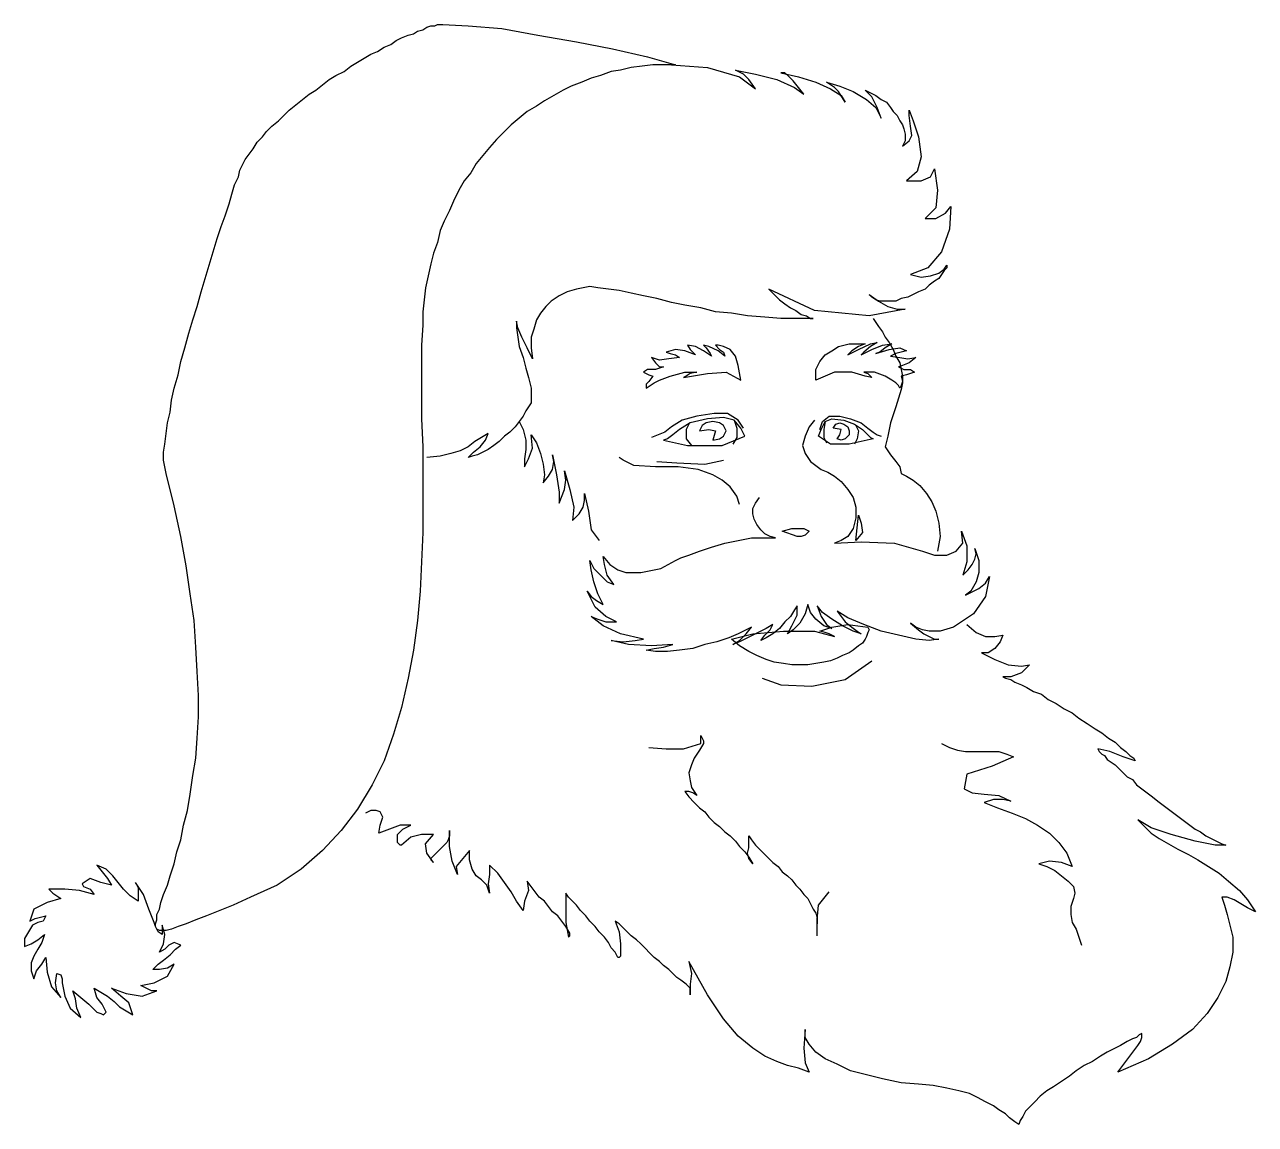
# Model space of a CAD drawing. Extents: x -95 to 513, y -317 to 40.
# Drawn here: x 50.3 to 124.4, y -174.4 to -108.2 of the extents above; entities that cross this region are included whole.
import ezdxf

# ---------------------------------------------------------------- set-up
doc = ezdxf.new("R2010")
doc.units = 0
doc.header["$MEASUREMENT"] = 0
doc.layers.get('0').update_dxf_attribs({"linetype": 'CONTINUOUS'})

msp = doc.modelspace()

# ---------------------------------------------------------------- linework, layer by layer
at = {"color": 7}
for p, q in [((80.038096, -132.053627), (80.279538, -132.536513)), ((80.279538, -132.536513), (80.440501, -133.180361)), ((80.440501, -133.180361), (80.440501, -133.743728)), ((80.762425, -132.858437), (81.084349, -133.341323)), ((80.762425, -132.858437), (80.762425, -132.858437)), ((80.842906, -133.663247), (80.762425, -132.858437)), ((81.084349, -133.341323), (81.325792, -133.985171)), ((80.440501, -133.743728), (80.36002, -134.307095)), ((80.601463, -134.307095), (80.842906, -133.663247)), ((81.325792, -133.985171), (81.486754, -134.629019)), ((82.050121, -134.065652), (82.291564, -135.272867)), ((82.050121, -134.065652), (82.050121, -134.065652)), ((82.130602, -134.468057), (82.050121, -134.065652)), ((80.36002, -134.789981), (80.601463, -134.307095)), ((80.36002, -134.307095), (80.36002, -134.789981)), ((80.36002, -134.789981), (80.36002, -134.789981)), ((81.486754, -134.629019), (81.567235, -135.272867)), ((82.050121, -134.950943), (82.130602, -134.468057)), ((81.567235, -135.272867), (81.486754, -135.755753)), ((81.486754, -135.755753), (81.808678, -135.353348)), ((81.808678, -135.353348), (82.050121, -134.950943)), ((82.291564, -135.272867), (82.452526, -136.31912)), ((82.77445, -135.031424), (83.096374, -136.158158)), ((82.77445, -135.031424), (82.77445, -135.031424)), ((82.854931, -135.594791), (82.77445, -135.031424)), ((82.77445, -136.158158), (82.854931, -135.594791)), ((81.486754, -135.755753), (81.486754, -135.755753)), ((82.452526, -136.962968), (82.77445, -136.158158)), ((82.452526, -136.31912), (82.452526, -136.962968)), ((83.096374, -136.158158), (83.337817, -137.204411)), ((82.452526, -136.962968), (82.452526, -136.962968)), ((83.901184, -137.204411), (83.981665, -136.802006)), ((83.981665, -136.399601), (84.223108, -137.445854)), ((83.981665, -136.399601), (83.981665, -136.399601)), ((83.981665, -136.802006), (83.981665, -136.399601)), ((83.337817, -137.204411), (83.257336, -138.009221)), ((83.257336, -138.009221), (83.659741, -137.606816)), ((83.659741, -137.606816), (83.901184, -137.204411)), ((84.223108, -137.445854), (84.38407, -138.572588)), ((83.257336, -138.009221), (83.257336, -138.009221)), ((84.38407, -138.572588), (84.866956, -139.216437)), ((90.983513, -150.966664), (91.063994, -151.127626)), ((90.983513, -150.966664), (90.983513, -150.966664)), ((90.983513, -151.127626), (90.983513, -150.966664)), ((90.983513, -151.288588), (90.983513, -151.127626)), ((91.063994, -151.127626), (91.144475, -151.288588)), ((87.844753, -151.690993), (88.891007, -151.771474)), ((88.891007, -151.771474), (89.93726, -151.771474)), ((89.93726, -151.771474), (90.983513, -151.44955)), ((90.903032, -151.851955), (90.581108, -152.334841)), ((91.144475, -151.44955), (90.903032, -151.851955)), ((90.983513, -151.44955), (90.983513, -151.288588)), ((90.983513, -151.44955), (90.983513, -151.44955)), ((91.144475, -151.288588), (91.144475, -151.44955)), ((91.144475, -151.44955), (91.144475, -151.44955)), ((90.581108, -152.334841), (90.420146, -152.737246)), ((90.420146, -152.737246), (90.259184, -153.220132)), ((90.259184, -153.220132), (90.339664, -153.703018)), ((90.339664, -153.703018), (90.420146, -154.105423)), ((90.420146, -154.105423), (90.74207, -154.588309)), ((90.017741, -154.346866), (90.259184, -154.66879)), ((90.017741, -154.346866), (90.017741, -154.346866)), ((90.259184, -154.346866), (90.017741, -154.346866)), ((90.500627, -154.427347), (90.259184, -154.346866)), ((90.259184, -154.66879), (90.581108, -154.990714)), ((90.74207, -154.588309), (90.500627, -154.427347)), ((90.74207, -154.588309), (90.74207, -154.588309)), ((90.581108, -154.990714), (90.903032, -155.312638)), ((90.903032, -155.312638), (91.224956, -155.554081)), ((91.224956, -155.554081), (91.466399, -155.876005)), ((91.466399, -155.876005), (91.788323, -156.197929)), ((91.788323, -156.197929), (92.110247, -156.439372)), ((92.110247, -156.439372), (92.432171, -156.761296)), ((92.432171, -156.761296), (92.754095, -157.002739)), ((92.754095, -157.002739), (93.076019, -157.324663)), ((93.880829, -157.002739), (94.041791, -157.244182)), ((93.880829, -157.002739), (93.880829, -157.002739)), ((93.880829, -157.324663), (93.880829, -157.002739)), ((93.076019, -157.324663), (93.317462, -157.646587)), ((93.317462, -157.646587), (93.639386, -157.968511)), ((93.800348, -158.048992), (93.880829, -157.727068)), ((93.880829, -157.727068), (93.880829, -157.324663)), ((94.041791, -157.244182), (94.283234, -157.566106)), ((94.283234, -157.566106), (94.524677, -157.807549)), ((94.524677, -157.807549), (94.76612, -158.048992)), ((93.639386, -157.968511), (93.880829, -158.290435)), ((93.880829, -158.370916), (93.800348, -158.048992)), ((93.880829, -158.290435), (94.122272, -158.69284)), ((94.122272, -158.69284), (93.880829, -158.370916)), ((94.76612, -158.048992), (95.088044, -158.370916)), ((95.088044, -158.370916), (95.329487, -158.612359)), ((95.329487, -158.612359), (95.651411, -158.853802)), ((94.122272, -158.69284), (94.122272, -158.69284)), ((95.651411, -158.853802), (95.892854, -159.175726)), ((95.892854, -159.175726), (96.214778, -159.417169)), ((96.214778, -159.417169), (96.456221, -159.658612)), ((96.456221, -159.658612), (96.697664, -159.980537)), ((96.697664, -159.980537), (96.939107, -160.221979)), ((96.939107, -160.221979), (97.18055, -160.543904)), ((97.18055, -160.543904), (97.421993, -160.785346)), ((97.421993, -160.785346), (97.582955, -161.107271)), ((98.065841, -161.187752), (98.709689, -160.382942)), ((97.582955, -161.107271), (97.743917, -161.429195)), ((97.743917, -161.429195), (97.904879, -161.670638)), ((97.98536, -162.073043), (98.065841, -161.187752)), ((97.904879, -161.670638), (97.98536, -161.992562)), ((97.98536, -161.992562), (97.98536, -162.314486)), ((97.98536, -163.038815), (97.98536, -162.073043)), ((97.98536, -163.038815), (97.98536, -163.038815))]:
    msp.add_line(p, q, dxfattribs=at)
at = {"color": 1}
msp.add_lwpolyline([(89.454374, -110.565198), (88.730044, -110.565198), (88.086196, -110.565198), (87.442348, -110.645679), (86.7985, -110.72616), (86.154652, -110.887122), (85.591285, -110.967603), (84.947437, -111.209046), (84.38407, -111.370008), (83.820703, -111.611451), (83.176855, -111.852894), (82.693969, -112.094337), (82.130602, -112.416261), (81.567235, -112.738185), (81.084349, -113.060109), (80.520982, -113.382033), (80.038096, -113.784438), (79.55521, -114.186843), (79.152804, -114.589248), (78.669918, -115.072134), (78.267513, -115.55502), (77.865108, -116.037906), (77.462703, -116.520792), (77.140779, -117.084159), (76.738374, -117.567045), (76.41645, -118.130412), (76.094526, -118.77426), (75.853083, -119.337627), (75.531159, -119.981475), (75.289716, -120.544843), (75.128754, -121.269172), (74.887311, -121.91302), (74.726349, -122.556868), (74.565387, -123.281197), (74.404425, -124.005526), (74.323944, -124.729855), (74.243463, -125.454184), (74.243463, -126.258994), (74.243463, -126.258994), (74.162982, -127.466209), (74.162982, -128.914867), (74.162982, -130.363526), (74.162982, -131.892665), (74.243463, -133.582766), (74.243463, -135.192386), (74.243463, -136.962968), (74.243463, -138.73355), (74.162982, -140.504133), (74.082501, -142.274715), (73.921539, -144.045297), (73.680096, -145.815879), (73.358172, -147.50598), (72.955767, -149.276563), (72.472881, -150.886183), (71.909514, -152.495803), (71.185185, -153.944461), (70.299894, -155.393119), (69.334122, -156.680815), (68.207387, -157.88803), (66.919691, -159.014764), (65.471033, -159.980537), (63.861413, -160.704865), (63.861413, -160.704865), (62.81516, -161.187752), (62.01035, -161.509676), (61.20554, -161.8316), (60.561692, -162.073043), (59.998325, -162.314486), (59.515439, -162.475448), (59.113033, -162.63641), (58.79111, -162.716891), (58.549666, -162.716891), (58.388704, -162.716891), (58.227743, -162.63641), (58.147261, -162.475448), (58.147261, -162.314486), (58.227743, -162.073043), (58.227743, -161.751119), (58.388704, -161.429195), (58.469185, -161.02679), (58.630147, -160.543904), (58.871591, -159.980537), (59.032552, -159.417169), (59.273996, -158.69284), (59.434958, -157.968511), (59.676401, -157.244182), (59.837363, -156.358891), (60.078806, -155.4736), (60.239768, -154.507828), (60.40073, -153.381094), (60.561692, -152.334841), (60.642173, -151.127626), (60.722654, -149.83993), (60.722654, -148.552233), (60.642173, -147.103575), (60.561692, -145.654917), (60.481211, -144.045297), (60.239768, -142.435677), (59.998325, -140.745576), (59.676401, -138.974993), (59.273996, -137.12393), (58.79111, -135.192386), (58.79111, -135.192386), (58.710629, -134.789981), (58.630147, -134.387576), (58.630147, -133.90469), (58.710629, -133.421804), (58.79111, -132.777956), (58.871591, -132.134108), (59.032552, -131.49026), (59.113033, -130.765931), (59.273996, -130.041601), (59.515439, -129.236792), (59.676401, -128.431981), (59.917844, -127.627171), (60.159287, -126.74188), (60.40073, -125.93707), (60.642173, -125.13226), (60.883616, -124.246969), (61.125059, -123.442159), (61.366502, -122.637349), (61.607945, -121.832539), (61.849388, -121.027729), (62.090831, -120.3034), (62.332274, -119.659552), (62.573717, -118.935222), (62.734679, -118.371855), (62.895641, -117.808488), (63.137084, -117.325602), (63.137084, -117.325602), (63.217565, -116.923197), (63.378527, -116.601273), (63.539489, -116.279349), (63.780932, -115.957425), (64.022375, -115.635501), (64.263818, -115.233096), (64.585742, -114.911172), (64.827185, -114.589248), (65.149109, -114.267324), (65.551514, -113.9454), (65.873438, -113.623476), (66.195362, -113.301552), (66.597767, -112.979628), (67.000172, -112.657704), (67.402577, -112.33578), (67.804982, -112.094337), (68.207387, -111.772413), (68.609792, -111.450489), (69.012197, -111.209046), (69.495084, -110.967603), (69.897489, -110.645679), (70.299894, -110.404236), (70.702299, -110.162793), (71.104704, -109.921349), (71.507109, -109.760388), (71.909514, -109.518945), (72.311919, -109.357982), (72.633843, -109.11654), (72.955767, -108.955578), (73.358172, -108.794615), (73.680096, -108.714134), (73.921539, -108.553173), (74.243463, -108.472692), (74.484906, -108.311729), (74.726349, -108.231248), (74.967792, -108.231248), (75.128754, -108.150767), (75.289716, -108.150767), (75.450678, -108.150767), (75.450678, -108.150767), (76.979817, -108.231248), (78.991843, -108.39221), (81.16483, -108.794615), (83.498779, -109.197021), (85.671766, -109.599426), (87.764272, -110.082312), (89.454374, -110.565198), (89.454374, -110.565198)], dxfattribs=at)
at = {"color": 7}
for points in [[(89.21293, -110.565198), (91.385918, -110.72616), (93.317462, -111.289527), (94.283234, -112.013856), (94.283234, -112.013856), (93.880829, -111.450489), (93.558905, -111.128565), (93.076019, -110.887122), (93.076019, -110.887122), (94.283234, -111.128565), (95.57093, -111.450489), (96.617183, -111.933375), (97.18055, -112.33578), (97.18055, -112.33578), (96.858626, -111.933375), (96.536702, -111.53097), (96.295259, -111.289527), (96.053816, -111.048084), (95.812373, -111.048084), (95.812373, -111.048084), (96.858626, -111.289527), (97.904879, -111.611451), (98.79017, -112.013856), (99.434018, -112.416261), (99.675462, -112.818666), (99.675462, -112.818666), (99.273056, -112.174818), (99.031614, -111.933375), (98.548727, -111.611451), (98.548727, -111.611451), (99.353537, -111.852894), (100.158348, -112.174818), (100.963157, -112.657704), (101.526525, -113.14059), (101.848449, -113.784438), (101.848449, -113.784438), (101.607006, -113.14059), (101.285082, -112.496742), (100.882677, -112.094337), (100.882677, -112.094337), (101.204601, -112.255299), (101.526525, -112.416261), (101.848449, -112.657704), (102.170373, -112.818666), (102.411816, -113.14059), (102.572778, -113.382033), (102.814221, -113.623476), (102.975183, -113.9454), (103.136145, -114.186843), (103.216626, -114.428286), (103.297107, -114.75021), (103.297107, -114.911172), (103.297107, -115.152615), (103.216626, -115.313577), (103.136145, -115.474539), (103.136145, -115.474539), (103.53855, -115.152615), (103.699512, -114.830691), (103.619031, -114.267324), (103.619031, -114.267324), (103.53855, -113.623476), (103.53855, -113.301552), (103.779993, -113.9454), (103.779993, -113.9454), (104.101917, -114.911172), (104.262879, -116.118387), (104.021436, -117.003678), (103.377588, -117.567045), (103.377588, -117.567045), (104.262879, -117.567045), (104.826246, -117.325602), (105.067689, -116.842716), (105.067689, -116.842716), (105.228651, -118.130412), (105.14817, -119.176666), (104.504322, -119.820514), (104.504322, -119.820514), (105.14817, -119.820514), (105.711537, -119.498589), (106.033461, -119.096185), (106.033461, -119.096185), (105.95298, -120.464362), (105.470094, -121.832539), (104.665284, -122.798311), (103.619031, -123.200716), (103.619031, -123.200716), (104.262879, -123.361678), (104.826246, -123.281197), (105.309132, -123.120235), (105.631056, -122.878792), (105.792018, -122.637349), (105.792018, -122.637349), (105.792018, -122.798311), (105.631056, -122.959273), (105.470094, -123.200716), (105.309132, -123.442159), (105.067689, -123.603121), (104.745765, -123.844564), (104.504322, -124.086007), (104.101917, -124.246969), (103.779993, -124.407931), (103.458069, -124.568893), (103.055664, -124.649374), (102.73374, -124.810336), (102.411816, -124.810336), (102.089892, -124.810336), (101.767968, -124.810336), (101.526525, -124.729855), (101.285082, -124.568893), (101.12412, -124.407931), (101.12412, -124.407931), (101.687487, -124.810336), (102.250854, -125.13226), (102.814221, -125.293222), (103.297107, -125.293222), (103.297107, -125.293222), (101.12412, -125.695627), (97.824398, -125.373703), (95.088044, -124.086007), (95.088044, -124.086007), (95.249006, -124.246969), (95.490449, -124.488412), (95.731892, -124.729855), (96.053816, -124.971298), (96.37574, -125.212741), (96.697664, -125.373703), (97.019588, -125.615146), (97.341512, -125.695627), (97.582955, -125.856589), (97.743917, -125.856589), (97.743917, -125.856589), (96.778145, -125.856589), (95.812373, -125.856589), (94.846601, -125.776108), (93.800348, -125.695627), (92.834576, -125.534665), (91.868804, -125.454184), (90.983513, -125.212741), (90.017741, -125.051779), (89.21293, -124.890817), (88.327639, -124.649374), (87.522829, -124.488412), (86.7985, -124.32745), (86.074171, -124.166488), (85.430323, -124.086007), (84.786475, -124.005526), (84.303589, -123.925045), (83.901184, -124.005526), (83.498779, -124.086007), (83.498779, -124.086007), (82.935412, -124.246969), (82.452526, -124.488412), (81.96964, -124.810336), (81.647716, -125.13226), (81.325792, -125.534665), (81.084349, -125.93707), (80.923387, -126.500437), (80.762425, -126.983323), (80.762425, -127.627171), (80.842906, -128.271019), (80.842906, -128.271019), (80.520982, -127.627171), (80.199058, -126.983323), (79.957615, -126.419956), (79.877134, -126.017551), (79.877134, -126.017551), (79.877134, -126.419956), (79.957615, -126.983323), (80.038096, -127.54669), (80.279538, -128.190538), (80.440501, -128.834386), (80.601463, -129.397753), (80.762425, -130.041601), (80.762425, -130.524488), (80.762425, -130.926893), (80.762425, -130.926893), (80.601463, -131.168336), (80.440501, -131.409779), (80.279538, -131.731703), (80.038096, -132.053627), (79.796652, -132.375551), (79.474729, -132.697475), (79.152804, -132.938918), (78.830881, -133.260842), (78.508956, -133.502285), (78.187032, -133.743728), (77.865108, -133.90469), (77.543184, -134.065652), (77.22126, -134.146133), (76.979817, -134.226614), (76.979817, -134.226614), (77.301741, -133.90469), (77.704146, -133.582766), (78.02607, -133.180361), (78.187032, -132.777956), (78.187032, -132.777956), (77.784627, -133.019399), (77.382222, -133.260842), (76.979817, -133.582766), (76.496931, -133.824209), (75.933564, -133.985171), (75.289716, -134.146133), (74.484906, -134.226614)], [(101.365563, -125.856589), (101.526525, -126.098032), (101.687487, -126.339475), (101.92893, -126.661399), (102.089892, -126.983323), (102.331335, -127.305247), (102.572778, -127.707652), (102.73374, -128.110057), (102.975183, -128.512462), (103.055664, -128.914867), (103.136145, -129.317272), (103.136145, -129.719678), (103.055664, -130.122083), (103.055664, -130.122083), (102.73374, -131.168336), (102.411816, -132.134108), (102.250854, -132.938918), (102.089892, -133.582766), (102.089892, -133.582766), (102.411816, -134.065652), (102.73374, -134.468057), (102.975183, -134.789981), (103.055664, -135.192386), (103.055664, -135.192386), (103.377588, -135.353348), (103.779993, -135.594791), (104.182398, -135.916715), (104.584803, -136.399601), (104.906727, -136.882487), (105.14817, -137.445854), (105.309132, -138.170183), (105.389613, -138.974993), (105.228651, -139.860285)], [(93.397943, -129.558715), (93.236981, -128.673424), (93.076019, -128.110057), (92.754095, -127.707652), (92.754095, -127.707652), (92.35169, -127.54669), (92.029766, -127.466209), (91.868804, -127.466209), (91.868804, -127.466209), (92.110247, -127.707652), (92.35169, -127.868614), (92.432171, -128.110057), (92.432171, -128.110057), (92.029766, -127.788133), (91.466399, -127.54669), (91.144475, -127.466209), (91.144475, -127.466209), (91.305437, -127.627171), (91.54688, -127.949095), (91.627361, -128.110057), (91.627361, -128.110057), (91.144475, -127.788133), (90.661589, -127.54669), (90.178703, -127.466209), (90.178703, -127.466209), (90.339664, -127.707652), (90.581108, -127.949095), (90.661589, -128.029576), (90.661589, -128.029576), (90.017741, -127.788133), (89.454374, -127.707652), (88.891007, -127.868614), (88.891007, -127.868614), (89.132449, -127.949095), (89.454374, -128.029576), (89.695816, -128.190538), (89.695816, -128.190538), (89.051968, -128.271019), (88.488601, -128.3515), (88.005715, -128.190538), (88.005715, -128.190538), (88.247158, -128.512462), (88.488601, -128.753905), (88.730044, -128.753905), (88.730044, -128.753905), (88.247158, -128.914867), (87.764272, -128.914867), (87.522829, -129.075829), (87.522829, -129.075829), (87.683791, -129.156311), (87.844753, -129.236792), (88.086196, -129.317272), (88.086196, -129.317272), (87.844753, -129.639197), (87.683791, -129.800159), (87.683791, -130.041601), (87.683791, -130.041601), (87.925234, -129.88064), (88.166677, -129.719678), (88.488601, -129.558715), (88.488601, -129.558715), (89.132449, -129.317272), (90.017741, -129.075829), (90.74207, -129.075829), (90.74207, -129.075829), (90.339664, -129.156311), (90.098222, -129.317272), (89.93726, -129.397753), (89.93726, -129.397753), (90.420146, -129.317272), (91.385918, -129.156311), (92.512652, -129.075829), (93.397943, -129.558715), (93.397943, -129.558715)], [(97.904879, -129.558715), (97.904879, -128.914867), (98.146322, -128.431981), (98.468246, -128.029576), (98.870651, -127.788133), (99.273056, -127.54669), (99.273056, -127.54669), (99.916904, -127.385728), (100.480272, -127.385728), (100.882677, -127.385728), (100.882677, -127.385728), (100.480272, -127.54669), (100.077867, -127.788133), (99.836423, -128.029576), (99.836423, -128.029576), (100.480272, -127.707652), (101.204601, -127.385728), (101.607006, -127.305247), (101.607006, -127.305247), (101.204601, -127.54669), (100.802196, -127.868614), (100.641234, -128.029576), (100.641234, -128.029576), (101.285082, -127.707652), (101.92893, -127.466209), (102.492297, -127.385728), (102.492297, -127.385728), (102.089892, -127.627171), (101.767968, -127.868614), (101.526525, -127.949095), (101.526525, -127.949095), (102.331335, -127.707652), (102.975183, -127.627171), (103.377588, -127.788133), (103.377588, -127.788133), (103.055664, -127.868614), (102.73374, -127.949095), (102.411816, -128.110057), (102.411816, -128.110057), (102.975183, -128.190538), (103.458069, -128.271019), (103.940955, -128.190538), (103.940955, -128.190538), (103.53855, -128.512462), (103.136145, -128.673424), (102.894702, -128.753905), (102.894702, -128.753905), (103.216626, -128.914867), (103.619031, -128.914867), (103.860474, -129.075829), (103.860474, -129.075829), (103.619031, -129.156311), (103.377588, -129.236792), (103.055664, -129.317272), (103.055664, -129.317272), (103.136145, -129.639197), (103.055664, -129.88064), (102.975183, -130.041601), (102.975183, -130.041601), (102.894702, -129.88064), (102.73374, -129.719678), (102.492297, -129.558715), (102.492297, -129.558715), (102.089892, -129.317272), (101.446044, -129.075829), (100.802196, -129.075829), (100.802196, -129.075829), (101.043639, -129.156311), (101.204601, -129.317272), (101.285082, -129.397753), (101.285082, -129.397753), (100.882677, -129.317272), (100.077867, -129.075829), (99.031614, -129.075829), (97.904879, -129.558715), (97.904879, -129.558715)], [(93.558905, -132.456032), (93.236981, -131.973146), (92.593133, -131.570741), (91.788323, -131.570741), (91.788323, -131.570741), (90.74207, -131.731703), (89.856778, -131.973146), (89.21293, -132.375551), (89.21293, -132.375551), (88.810525, -132.697475), (88.40812, -132.858437), (88.005715, -133.019399)], [(93.639386, -132.938918), (93.397943, -132.456032), (92.995538, -131.973146), (92.35169, -131.812184), (92.35169, -131.812184), (91.385918, -131.892665), (90.339664, -132.134108), (89.695816, -132.536513), (89.695816, -132.536513), (89.293411, -132.858437), (88.971488, -133.09988), (88.730044, -133.180361), (88.730044, -133.180361), (90.178703, -133.502285), (92.271209, -133.502285), (93.639386, -132.938918)], [(98.065841, -132.938918), (98.226803, -132.536513), (98.468246, -132.053627), (98.870651, -131.892665), (98.870651, -131.892665), (99.594981, -131.973146), (100.238829, -132.214589), (100.721715, -132.536513), (100.721715, -132.536513), (101.043639, -132.858437), (101.204601, -133.019399), (101.365563, -133.09988), (101.365563, -133.09988), (99.916904, -133.421804), (98.79017, -133.421804), (98.065841, -132.938918)], [(98.146322, -132.536513), (98.307284, -132.053627), (98.709689, -131.731703), (99.353537, -131.731703), (99.353537, -131.731703), (99.997386, -131.892665), (100.641234, -132.134108), (101.043639, -132.456032), (101.043639, -132.456032), (101.365563, -132.697475), (101.607006, -132.858437), (101.848449, -132.938918)], [(80.038096, -132.053627), (80.279538, -132.536513), (80.440501, -133.180361), (80.440501, -133.743728), (80.36002, -134.307095), (80.36002, -134.789981), (80.36002, -134.789981), (80.601463, -134.307095), (80.842906, -133.663247), (80.762425, -132.858437), (80.762425, -132.858437), (81.084349, -133.341323), (81.325792, -133.985171), (81.486754, -134.629019), (81.567235, -135.272867), (81.486754, -135.755753), (81.486754, -135.755753), (81.808678, -135.353348), (82.050121, -134.950943), (82.130602, -134.468057), (82.050121, -134.065652), (82.050121, -134.065652), (82.291564, -135.272867), (82.452526, -136.31912), (82.452526, -136.962968), (82.452526, -136.962968), (82.77445, -136.158158), (82.854931, -135.594791), (82.77445, -135.031424), (82.77445, -135.031424), (83.096374, -136.158158), (83.337817, -137.204411), (83.257336, -138.009221), (83.257336, -138.009221), (83.659741, -137.606816), (83.901184, -137.204411), (83.981665, -136.802006), (83.981665, -136.399601), (83.981665, -136.399601), (84.223108, -137.445854), (84.38407, -138.572588), (84.866956, -139.216437)], [(97.824398, -131.973146), (97.502474, -132.375551), (97.261031, -132.938918), (97.100069, -133.502285), (97.261031, -133.985171), (97.582955, -134.468057), (98.226803, -134.950943), (98.226803, -134.950943), (98.629208, -135.111905), (99.031614, -135.353348), (99.434018, -135.675272), (99.836423, -136.158158), (100.158348, -136.641044), (100.31931, -137.204411), (100.31931, -137.848259), (100.158348, -138.492107), (100.158348, -138.492107), (99.836423, -138.974993), (99.434018, -139.216437), (99.031614, -139.377398), (99.031614, -139.377398), (100.641234, -139.296918), (102.653259, -139.377398), (104.34336, -139.860285), (104.34336, -139.860285), (105.067689, -140.101727), (105.792018, -140.101727), (106.355385, -139.860285), (106.75779, -139.377398), (106.677309, -138.653069), (106.677309, -138.653069), (106.999233, -139.53836), (106.999233, -140.504133), (106.75779, -141.308943), (106.75779, -141.308943), (107.079714, -140.987019), (107.321157, -140.665094), (107.482119, -140.343171), (107.5626, -140.021246), (107.482119, -139.699323), (107.482119, -139.699323), (107.723562, -140.423652), (107.723562, -141.147981), (107.5626, -141.711348), (107.240676, -142.274715), (106.918752, -142.516158), (106.918752, -142.516158), (107.723562, -142.113753), (108.125967, -141.791829), (108.36741, -141.389424), (108.36741, -141.389424), (108.125967, -142.596639), (107.401638, -143.642892), (106.194423, -144.447702), (106.194423, -144.447702), (105.389613, -144.689145), (104.745765, -144.689145), (104.34336, -144.608664), (103.940955, -144.447702), (103.619031, -144.206259), (103.619031, -144.206259), (104.101917, -144.608664), (104.423841, -144.850107), (104.745765, -145.011069), (105.067689, -145.172031), (105.309132, -145.172031), (105.309132, -145.172031), (104.745765, -145.252512), (103.940955, -145.172031), (102.894702, -144.930588), (101.848449, -144.689145), (100.802196, -144.28674), (99.836423, -143.884335), (99.192575, -143.48193), (99.192575, -143.48193), (99.434018, -143.803854), (99.675462, -144.125778), (100.077867, -144.447702), (100.39979, -144.689145), (100.641234, -144.850107), (100.641234, -144.850107), (100.158348, -144.689145), (99.5145, -144.367221), (98.870651, -143.964816), (98.307284, -143.562411), (97.98536, -143.160006), (97.98536, -143.160006), (98.226803, -143.803854), (98.548727, -144.28674), (98.870651, -144.528183), (98.870651, -144.528183), (98.387765, -144.367221), (97.904879, -143.964816), (97.582955, -143.562411), (97.421993, -143.079525), (97.421993, -143.079525), (97.261031, -143.642892), (96.939107, -144.206259), (96.536702, -144.608664), (96.214778, -144.850107), (96.214778, -144.850107), (96.456221, -144.367221), (96.778145, -143.723373), (96.778145, -143.160006), (96.778145, -143.160006), (96.617183, -143.401449), (96.37574, -143.803854), (96.053816, -144.125778), (95.731892, -144.528183), (95.329487, -144.850107), (94.927082, -145.09155), (94.605158, -145.252512), (94.605158, -145.252512), (94.846601, -144.930588), (95.168525, -144.608664), (95.329487, -144.28674), (95.329487, -144.28674), (94.927082, -144.528183), (94.444196, -144.769626), (93.800348, -145.09155), (93.317462, -145.332993), (92.915057, -145.493955), (92.915057, -145.493955), (93.317462, -145.252512), (93.719867, -144.850107), (94.041791, -144.447702), (94.041791, -144.447702), (93.719867, -144.608664), (93.236981, -144.850107), (92.673614, -145.09155), (91.949285, -145.332993), (91.224956, -145.493955), (90.500627, -145.735398), (89.695816, -145.815879), (88.971488, -145.89636), (88.247158, -145.89636), (87.683791, -145.815879), (87.683791, -145.815879), (88.166677, -145.735398), (88.730044, -145.654917), (89.293411, -145.493955), (89.293411, -145.493955), (88.005715, -145.574436), (86.637538, -145.493955), (85.591285, -145.252512), (85.591285, -145.252512), (86.315614, -145.332993), (87.039943, -145.252512), (87.522829, -145.172031), (87.522829, -145.172031), (86.154652, -144.850107), (85.108399, -144.367221), (84.38407, -143.803854), (84.38407, -143.803854), (84.786475, -143.964816), (85.269361, -144.125778), (85.913209, -144.125778), (85.913209, -144.125778), (85.269361, -143.803854), (84.625513, -143.240487), (84.142627, -142.274715), (84.142627, -142.274715), (84.38407, -142.596639), (84.705994, -142.838082), (85.108399, -143.079525), (85.108399, -143.079525), (84.786475, -142.435677), (84.545032, -141.711348), (84.38407, -140.987019), (84.303589, -140.423652), (84.303589, -140.423652), (84.545032, -140.906538), (84.947437, -141.308943), (85.349842, -141.711348), (85.752247, -141.87231), (85.752247, -141.87231), (85.349842, -141.308943), (85.18888, -140.665094), (85.108399, -140.182209), (85.108399, -140.182209), (85.510804, -140.665094), (85.99369, -140.987019), (86.476576, -141.147981), (86.476576, -141.147981), (87.361867, -141.147981), (88.569082, -140.906538), (89.454374, -140.423652), (89.454374, -140.423652), (89.776297, -140.26269), (90.259184, -140.101727), (90.903032, -139.860285), (91.627361, -139.618841), (92.432171, -139.377398), (93.236981, -139.216437), (94.041791, -139.055474), (94.76612, -139.055474), (95.490449, -139.055474), (95.490449, -139.055474), (95.168525, -138.974993), (94.846601, -138.814031), (94.605158, -138.572588), (94.363715, -138.250664), (94.202753, -137.92874), (94.122272, -137.606816), (94.122272, -137.284892), (94.283234, -136.962968), (94.524677, -136.641044)], [(90.259184, -132.214589), (90.098222, -132.536513), (90.098222, -133.09988), (90.420146, -133.502285)], [(91.707842, -133.180361), (92.110247, -133.09988), (92.35169, -132.938918), (92.512652, -132.616994), (92.512652, -132.616994), (92.35169, -132.29507), (92.110247, -132.134108), (91.707842, -132.053627), (91.707842, -132.053627), (91.305437, -132.134108), (91.063994, -132.29507), (90.903032, -132.616994), (90.903032, -132.616994), (91.466399, -132.536513), (91.868804, -132.616994), (91.707842, -133.180361), (91.707842, -133.180361)], [(92.995538, -131.973146), (93.1565, -132.456032), (93.1565, -133.019399), (92.915057, -133.421804)], [(98.468246, -132.053627), (98.387765, -132.536513), (98.387765, -133.019399), (98.548727, -133.341323)], [(98.951132, -132.456032), (99.112094, -132.214589), (99.353537, -132.134108), (99.594981, -132.214589), (99.594981, -132.214589), (99.836423, -132.375551), (99.916904, -132.616994), (99.916904, -132.858437), (99.916904, -132.858437), (99.675462, -133.09988), (99.434018, -133.180361), (99.192575, -133.09988), (99.192575, -133.09988), (99.353537, -132.858437), (99.434018, -132.536513), (98.951132, -132.456032), (98.951132, -132.456032)], [(100.31931, -132.29507), (100.480272, -132.616994), (100.39979, -133.09988), (100.238829, -133.421804)], [(93.317462, -137.043449), (93.1565, -136.560563), (92.754095, -135.997196), (92.271209, -135.594791), (91.707842, -135.272867), (91.707842, -135.272867), (90.822551, -134.950943), (89.615336, -134.789981), (88.247158, -134.789981), (88.247158, -134.789981), (86.959462, -134.7095), (86.315614, -134.387576), (86.074171, -134.226614)], [(88.327639, -134.468057), (89.534855, -134.548538), (91.224956, -134.629019), (92.35169, -134.387576)], [(100.480272, -137.687297), (100.641234, -138.170183), (100.721715, -138.73355), (100.31931, -139.216437)], [(100.480272, -137.687297), (100.641234, -138.170183), (100.721715, -138.73355), (100.31931, -139.216437), (100.480272, -137.687297)], [(95.892854, -138.653069), (96.456221, -138.492107), (97.18055, -138.492107), (97.502474, -138.653069), (97.502474, -138.653069), (97.261031, -138.894512), (97.019588, -138.974993), (96.778145, -138.974993)], [(95.892854, -138.653069), (96.456221, -138.492107), (97.18055, -138.492107), (97.502474, -138.653069), (97.502474, -138.653069), (97.261031, -138.894512), (97.019588, -138.974993), (96.778145, -138.974993), (95.892854, -138.653069)], [(106.999233, -144.28674), (107.5626, -144.769626), (108.125967, -145.011069), (108.689334, -145.011069), (109.17222, -144.930588), (109.17222, -144.930588), (109.011258, -145.332993), (108.689334, -145.735398), (108.286929, -145.976841), (107.884524, -145.976841), (107.884524, -145.976841), (108.689334, -146.379246), (109.494144, -146.70117), (110.298955, -146.781651), (110.781841, -146.70117), (110.781841, -146.70117), (110.298955, -147.184056), (109.655107, -147.425499), (109.17222, -147.425499), (109.17222, -147.425499), (109.333182, -147.50598), (109.655107, -147.586461), (109.896549, -147.747423), (110.298955, -147.908385), (110.620879, -148.069347), (111.023283, -148.31079), (111.50617, -148.471752), (111.908575, -148.793676), (112.391461, -149.035119), (112.874347, -149.357043), (113.357233, -149.598486), (113.759638, -149.920411), (114.242524, -150.242334), (114.72541, -150.564259), (115.127815, -150.805702), (115.53022, -151.127626), (115.932625, -151.369069), (116.254549, -151.690993), (116.576473, -151.932436), (116.817916, -152.173879), (117.059359, -152.334841), (117.13984, -152.495803), (117.13984, -152.495803), (116.415511, -152.25436), (115.610701, -151.932436), (114.886372, -151.771474), (114.886372, -151.771474), (114.966853, -151.932436), (115.127815, -152.093398), (115.288777, -152.173879), (115.449739, -152.415322), (115.691182, -152.576284), (115.932625, -152.737246), (116.174068, -152.978689), (116.415511, -153.220132), (116.656954, -153.461575), (116.978878, -153.622537), (117.220321, -153.944461), (117.542245, -154.185904), (117.864169, -154.427347), (118.186093, -154.66879), (118.508017, -154.910233), (118.829941, -155.151676), (119.151865, -155.393119), (119.473789, -155.634562), (119.795713, -155.876005), (120.117638, -156.117448), (120.439561, -156.358891), (120.761486, -156.600334), (121.083409, -156.761296), (121.405334, -157.002739), (121.727258, -157.163701), (122.049182, -157.324663), (122.371106, -157.485625), (122.612549, -157.566106), (122.612549, -157.566106), (121.968701, -157.566106), (120.761486, -157.324663), (119.312827, -156.922258), (118.105612, -156.519853), (117.300802, -156.036967), (117.300802, -156.036967), (117.703207, -156.439372), (118.105612, -156.841777), (118.588498, -157.163701), (119.151865, -157.485625), (119.715233, -157.807549), (120.359081, -158.129473), (120.922448, -158.451397), (121.566296, -158.853802), (122.210144, -159.256207), (122.773511, -159.739093), (123.417359, -160.30246), (123.900245, -160.865828), (124.383131, -161.590157), (124.383131, -161.590157), (123.900245, -161.348714), (123.49784, -161.107271), (123.095435, -160.865828), (122.69303, -160.704865), (122.371106, -160.704865), (122.371106, -160.704865), (122.532068, -161.187752), (122.69303, -161.751119), (122.853992, -162.394967), (123.014954, -163.119296), (123.014954, -164.004587), (122.853992, -164.889878), (122.612549, -165.775169), (122.129663, -166.740941), (121.485815, -167.706713), (120.600523, -168.672485), (119.393308, -169.557776), (117.94465, -170.443068), (116.093587, -171.247878), (116.093587, -171.247878), (116.33503, -170.925954), (116.576473, -170.60403), (116.817916, -170.282105), (117.059359, -169.960182), (117.300802, -169.638257), (117.461764, -169.396815), (117.542245, -169.155371), (117.542245, -168.913928), (117.542245, -168.913928), (117.381283, -168.994409), (117.220321, -169.155371), (116.978878, -169.235852), (116.656954, -169.396815), (116.254549, -169.638257), (115.932625, -169.799219), (115.449739, -170.040663), (115.047334, -170.282105), (114.564448, -170.60403), (114.081562, -170.845472), (113.598676, -171.167397), (113.196271, -171.489321), (112.713385, -171.811245), (112.230499, -172.133169), (111.828094, -172.374612), (111.425689, -172.696536), (111.103765, -173.01846), (110.781841, -173.340384), (110.540398, -173.581827), (110.379435, -173.903751), (110.218474, -174.145194), (110.137993, -174.386637), (110.137993, -174.386637), (109.896549, -174.225675), (109.574626, -173.984232), (109.333182, -173.742789), (108.930777, -173.501346), (108.608853, -173.259903), (108.125967, -173.01846), (107.643081, -172.777017), (107.160195, -172.535574), (106.516347, -172.374612), (105.792018, -172.21365), (104.987208, -172.052688), (104.101917, -171.972207), (104.101917, -171.972207), (103.055664, -171.891726), (101.92893, -171.650283), (100.963157, -171.40884), (99.997386, -171.167397), (99.192575, -170.764991), (98.468246, -170.443068), (97.904879, -170.040663), (97.502474, -169.557776), (97.261031, -169.155371), (97.261031, -168.672485), (97.261031, -168.672485), (97.18055, -169.799219), (97.261031, -170.68451), (97.502474, -171.247878), (97.502474, -171.247878), (96.858626, -171.006435), (96.214778, -170.845472), (95.57093, -170.60403), (94.846601, -170.282105), (94.122272, -169.799219), (93.236981, -169.07489), (92.35169, -168.028637), (91.385918, -166.579979), (90.259184, -164.567954), (90.259184, -164.567954), (90.420146, -165.292283), (90.339664, -165.936131), (90.339664, -166.579979), (90.339664, -166.579979), (90.339664, -166.177574), (90.098222, -165.936131), (89.776297, -165.694688), (89.776297, -165.694688), (89.534855, -165.533726), (89.293411, -165.292283), (89.051968, -165.05084), (88.730044, -164.809397), (88.488601, -164.567954), (88.166677, -164.326511), (87.925234, -164.085068), (87.60331, -163.763144), (87.361867, -163.521701), (87.120424, -163.280258), (86.7985, -163.038815), (86.557057, -162.797372), (86.315614, -162.555929), (86.074171, -162.314486), (85.832728, -162.153524), (85.832728, -162.153524), (86.074171, -162.797372), (86.154652, -163.521701), (86.154652, -164.165549), (86.154652, -164.165549), (86.154652, -164.24603), (86.074171, -164.326511), (85.99369, -164.326511), (85.99369, -164.326511), (85.832728, -164.004587), (85.591285, -163.763144), (85.430323, -163.44122), (85.18888, -163.119296), (84.866956, -162.797372), (84.625513, -162.475448), (84.303589, -162.153524), (84.062146, -161.8316), (83.740222, -161.509676), (83.498779, -161.187752), (83.257336, -160.946309), (83.015893, -160.704865), (82.854931, -160.463423), (82.854931, -160.463423), (82.854931, -161.348714), (82.854931, -162.234005), (83.015893, -163.119296), (83.015893, -163.119296), (83.096374, -163.038815), (83.096374, -162.958334), (83.096374, -162.877853), (83.096374, -162.877853), (82.854931, -162.475448), (82.613488, -162.153524), (82.372045, -161.8316), (82.050121, -161.590157), (81.808678, -161.268233), (81.567235, -160.946309), (81.245311, -160.704865), (81.003868, -160.382942), (80.762425, -160.061017), (80.520982, -159.739093), (80.520982, -159.739093), (80.601463, -160.30246), (80.36002, -160.946309), (80.279538, -161.509676), (80.279538, -161.509676), (79.877134, -160.946309), (79.55521, -160.382942), (79.152804, -159.819575), (78.750399, -159.256207), (78.267513, -158.773321), (78.267513, -158.773321), (78.267513, -159.336689), (78.187032, -159.900056), (78.267513, -160.463423), (78.267513, -160.463423), (78.106551, -159.980537), (77.784627, -159.658612), (77.462703, -159.417169), (77.462703, -159.417169), (77.22126, -159.014764), (77.060298, -158.451397), (77.060298, -157.88803), (77.060298, -157.88803), (76.657893, -158.370916), (76.255488, -158.853802), (76.335969, -159.336689), (76.335969, -159.336689), (76.014045, -158.531878), (75.853083, -157.646587), (75.853083, -156.680815), (75.853083, -156.680815), (75.853083, -157.002739), (75.772602, -157.244182), (75.692121, -157.405144), (75.692121, -157.405144), (75.370197, -157.727068), (75.048273, -158.048992), (74.726349, -158.370916), (74.726349, -158.370916), (74.726349, -158.451397), (74.80683, -158.531878), (74.887311, -158.612359), (74.887311, -158.612359), (74.484906, -158.048992), (74.404425, -157.485625), (74.887311, -156.922258), (74.887311, -156.922258), (74.162982, -156.922258), (73.519134, -157.08322), (72.955767, -157.566106), (72.955767, -157.566106), (72.875286, -157.566106), (72.794805, -157.485625), (72.714324, -157.405144), (72.714324, -157.405144), (72.714324, -156.922258), (73.036248, -156.600334), (73.519134, -156.358891), (73.519134, -156.358891), (72.875286, -156.358891), (72.231438, -156.600334), (71.58759, -156.841777), (71.58759, -156.841777), (71.668071, -156.358891), (71.829033, -155.876005), (71.668071, -155.554081), (71.668071, -155.554081), (71.426628, -155.4736), (71.104704, -155.4736), (70.78278, -155.634562)], [(101.043639, -144.447702), (101.12412, -144.608664), (101.043639, -144.769626), (100.963157, -145.011069), (100.882677, -145.172031), (100.721715, -145.413474), (100.480272, -145.574436), (100.158348, -145.815879), (99.916904, -145.976841), (99.5145, -146.137803), (99.192575, -146.298765), (98.79017, -146.459727), (98.387765, -146.540208), (97.904879, -146.620689), (97.421993, -146.70117), (96.939107, -146.70117), (96.456221, -146.70117), (95.973335, -146.620689), (95.409968, -146.540208), (94.927082, -146.379246), (94.363715, -146.137803), (93.880829, -145.89636), (93.317462, -145.574436), (92.834576, -145.172031), (92.834576, -145.172031), (94.122272, -144.850107), (95.973335, -144.689145), (97.824398, -144.689145), (99.031614, -145.011069), (99.031614, -145.011069), (98.709689, -144.850107), (98.468246, -144.769626), (98.146322, -144.689145), (98.146322, -144.689145), (98.870651, -144.447702), (99.836423, -144.28674), (101.043639, -144.447702), (101.043639, -144.447702)], [(94.685639, -147.50598), (95.812373, -147.908385), (97.663436, -147.988866), (99.675462, -147.586461), (101.285082, -146.459727)], [(105.470094, -151.44955), (105.95298, -151.690993), (106.435866, -151.851955), (106.918752, -151.932436), (107.401638, -151.932436), (107.884524, -151.932436), (108.36741, -151.932436), (108.930777, -151.932436), (109.413663, -152.093398), (109.816068, -152.25436), (109.816068, -152.25436), (108.528372, -152.817727), (106.999233, -153.300613), (106.838271, -154.185904), (106.838271, -154.185904), (107.321157, -154.427347), (108.045486, -154.507828), (108.930777, -154.588309), (109.655107, -154.910233), (109.655107, -154.910233), (109.17222, -154.829752), (108.608853, -154.829752), (108.045486, -154.990714), (108.045486, -154.990714), (108.850296, -155.312638), (109.735587, -155.634562), (110.540398, -155.956486), (111.264727, -156.358891), (111.989056, -156.841777), (112.552423, -157.405144), (113.035309, -158.048992), (113.357233, -158.853802), (113.357233, -158.853802), (112.713385, -158.612359), (111.989056, -158.531878), (111.345208, -158.69284), (111.345208, -158.69284), (111.828094, -158.853802), (112.31098, -159.095245), (112.713385, -159.417169), (113.11579, -159.739093), (113.437714, -160.061017), (113.518195, -160.463423), (113.437714, -160.785346), (113.437714, -160.785346), (113.276752, -161.268233), (113.276752, -161.751119), (113.357233, -162.234005), (113.598676, -162.63641), (113.759638, -163.119296), (113.9206, -163.602182)], [(58.06678, -162.234005), (57.744856, -161.429195), (57.422932, -160.543904), (56.940046, -159.819575), (56.940046, -159.819575), (57.101008, -160.141498), (57.101008, -160.543904), (57.101008, -160.946309), (57.101008, -160.946309), (56.618122, -160.624385), (56.215717, -160.221979), (55.893793, -159.819575), (55.571869, -159.417169), (55.169464, -159.014764), (54.606097, -158.773321), (54.606097, -158.773321), (54.928021, -159.175726), (55.249945, -159.578131), (55.491388, -159.980537), (55.491388, -159.980537), (54.84754, -159.819575), (54.203692, -159.578131), (53.720806, -159.900056), (53.720806, -159.900056), (53.801287, -160.061017), (54.203692, -160.221979), (54.445135, -160.543904), (54.445135, -160.543904), (53.559844, -160.30246), (52.674553, -160.221979), (51.708781, -160.221979), (51.708781, -160.221979), (51.950224, -160.463423), (52.191667, -160.624385), (52.43311, -160.785346), (52.43311, -160.785346), (51.6283, -161.02679), (50.82349, -161.429195), (50.582047, -162.153524), (50.582047, -162.153524), (50.903971, -161.992562), (51.225895, -161.912081), (51.547819, -161.8316), (51.547819, -161.8316), (51.386857, -162.153524), (51.064933, -162.234005), (50.743009, -162.394967), (50.743009, -162.394967), (50.501566, -162.797372), (50.260123, -163.199777), (50.260123, -163.682663), (50.260123, -163.682663), (50.662528, -163.521701), (51.064933, -163.280258), (51.467338, -162.958334), (51.467338, -162.958334), (51.306376, -163.44122), (51.064933, -163.843625), (50.82349, -164.24603), (50.662528, -164.648435), (50.662528, -165.131321), (50.82349, -165.614207), (50.82349, -165.614207), (50.984452, -165.131321), (51.306376, -164.728916), (51.547819, -164.326511), (51.547819, -164.326511), (51.6283, -165.211802), (51.869743, -166.097093), (52.43311, -166.740941), (52.43311, -166.740941), (52.191667, -166.338536), (52.111186, -165.85565), (52.191667, -165.292283), (52.191667, -165.292283), (52.43311, -165.372764), (52.513591, -165.614207), (52.513591, -165.85565), (52.513591, -165.85565), (52.674553, -166.66046), (52.996477, -167.384789), (53.640325, -167.948156), (53.640325, -167.948156), (53.398882, -167.384789), (53.318401, -166.821422), (53.157439, -166.338536), (53.157439, -166.338536), (53.640325, -166.740941), (54.123211, -167.143346), (54.606097, -167.626232), (54.606097, -167.626232), (54.84754, -167.706713), (55.008502, -167.787194), (55.169464, -167.626232), (55.169464, -167.626232), (54.928021, -167.143346), (54.606097, -166.740941), (54.445135, -166.177574), (54.445135, -166.177574), (54.84754, -166.419017), (55.249945, -166.66046), (55.65235, -166.982384), (55.974274, -167.304308), (56.376679, -167.545751), (56.779084, -167.787194), (56.779084, -167.787194), (56.537641, -167.062865), (56.054755, -166.66046), (55.491388, -166.177574), (55.491388, -166.177574), (56.376679, -166.499498), (57.342451, -166.66046), (58.227743, -166.338536), (58.227743, -166.338536), (57.905818, -166.338536), (57.583894, -166.177574), (57.26197, -166.016612), (57.26197, -166.016612), (58.06678, -165.85565), (58.871591, -165.453245), (59.273996, -164.728916), (59.273996, -164.728916), (58.871591, -164.970359), (58.388704, -165.05084), (57.986299, -165.05084), (57.986299, -165.05084), (58.308223, -164.728916), (58.630147, -164.487473), (59.032552, -164.165549), (59.354477, -163.843625), (59.676401, -163.602182), (59.676401, -163.602182), (59.273996, -163.44122), (58.952071, -163.602182), (58.710629, -163.843625), (58.388704, -164.004587), (58.388704, -164.004587), (58.630147, -163.521701), (58.710629, -162.958334), (58.549666, -162.394967), (58.549666, -162.394967), (58.549666, -162.63641), (58.549666, -162.797372), (58.549666, -162.958334), (58.549666, -162.958334), (58.308223, -162.797372), (58.147261, -162.475448), (58.06678, -162.234005)]]:
    msp.add_lwpolyline(points, dxfattribs=at)

doc.saveas('drawing.dxf')
